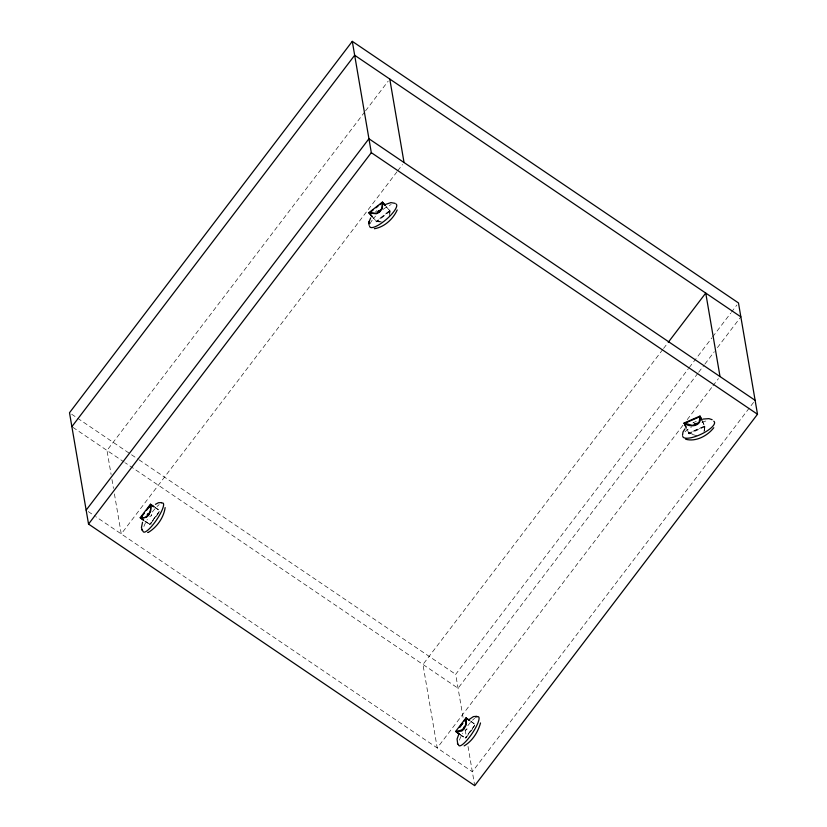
<?xml version="1.0" encoding="UTF-8"?>
<svg xmlns="http://www.w3.org/2000/svg" width="827" height="827" viewBox="0 0 827 827"><rect width="100%" height="100%" fill="white"/><g stroke="black" fill="none" stroke-linecap="round" stroke-linejoin="round"><path stroke-width="0.62" stroke-dasharray="4.13 3.1" d="M389.259 216.447L389.786 210.606L376.264 221.502L389.786 210.606M389.92 213.345L390.127 211.019L386.685 206.998M703.973 431.622L704.738 426.153L688.808 433.09L704.738 426.153M704.346 431.012L704.955 426.629L702.237 420.819M364.779 111.872L106.983 450.446L111.097 474.471M365.555 110.849L388.214 81.098M397.012 171.768L121.259 533.922L114.343 493.45M397.797 170.734L402.48 164.583M159.229 511.892L149.677 524.432L159.177 511.572M158.153 513.815L150.08 524.421L144.632 520.731M662.778 349.501L422.959 664.474L437.225 747.959L683.298 424.778M663.564 348.477L667.461 343.35M463.037 717.34L455.687 674.336L688.477 368.604M689.253 367.581L711.913 337.819M712.688 336.796L730.665 313.195M731.44 312.172L736.909 304.987M697.885 373.287L458.065 688.25L125.363 462.893M698.67 372.253L704.139 365.079M704.914 364.045L714.29 351.733M717.412 347.629L740.847 316.855M687.206 419.651L712.202 386.819M712.977 385.795L718.446 378.611M474.657 725.269L465.156 738.129L474.708 725.589M460.163 734.748L465.611 738.428L472.899 728.473M753.562 402.387L472.331 771.736L95.725 516.627M375.386 212.136L377.05 210.513M390.127 211.019L376.616 221.915L373.163 217.894M692.892 422.948L696.241 421.325M704.955 426.629L689.087 433.886L686.865 429.141M149.625 524.122L151.765 523.842M149.687 516.41L150.638 516.234A1.985 1.881 -9.7 0 0 151.775 514.745M465.156 730.107L466.118 729.931A1.985 1.881 -9.7 0 0 467.121 728.897M376.213 221.191L380.73 221.574M382.208 222.07L376.564 221.595L373.111 217.584M688.808 433.09L695.497 434.94M696.841 435.726L689.036 433.575L686.813 428.831M71.639 414.193L130.48 454.054M131.545 454.778L137.964 459.119M139.039 459.843L455.687 674.336M72.941 427.383L124.298 462.169M154.918 507.23L159.911 510.61M470.398 720.927L475.442 724.617L470.449 721.237M154.969 507.54L159.962 510.931M460.112 734.428L465.549 738.118M144.684 521.051L149.677 524.432M88.282 511.582L94.712 515.945M385.961 206.409L389.837 210.926M702.288 421.139L704.79 426.463M465.198 729.993L466.5 737.581M468.01 746.44L474.708 785.65M111.955 479.536L113.475 488.385M370.093 223.693A17.429 4.91 -40.7 0 1 375.561 216.126M383.097 209.407A17.429 4.91 -40.7 0 1 391.161 204.579M693.243 422.866A1.985 1.881 -9.7 0 1 693.719 422.721M685.045 431.839A17.429 5.469 -25.1 0 1 691.672 426.856M701.844 422.173A17.429 5.469 -25.1 0 1 708.16 420.623M151.568 514.735A1.985 1.881 -9.7 0 1 150.979 515.5M143.908 526.468A17.429 4.021 -55.9 0 1 147.32 519.49M152.333 511.996A17.429 4.021 -55.9 0 1 159.177 504.615M466.8 728.845A1.985 1.881 -9.7 0 1 466.035 729.455M459.388 740.165A17.429 4.021 -55.9 0 1 462.8 733.187M467.813 725.682A17.429 4.021 -55.9 0 1 474.646 718.312M475.37 717.764A17.429 4.021 -55.9 0 1 477.2 716.771"/><path stroke-width="1.24" d="M682.513 435.167L683.019 431.932L684.994 428.831M150.473 504.222L140.187 517.723C148.043 519.532 151.91 510.528 150.473 504.222L153.915 506.558M143.691 520.369L140.642 518.033L146.296 517.371L148.54 515.335L150.7 511.138L150.927 504.522L146.513 510.311M463.565 728.732L465.735 724.535L465.952 717.919L469.395 720.245M459.161 734.066L456.122 731.73L461.776 731.068L464.009 729.032L466.18 724.834L466.397 718.218L464.195 721.113M165.131 507.592C163.818 517.454 157.099 526.995 148.684 532.185M378.962 211.919L381.888 208.394L382.456 202.088L368.883 212.673L372.336 216.684M372.388 216.994L369.235 213.077L376.399 213.748L379.314 212.322L382.229 208.797L382.808 202.491L379.893 204.755M378.259 212.157L378.797 211.319M480.518 722.953C478.058 731.998 472.382 741.075 464.164 745.882M369.1 225.213L368.925 222.97M369.069 221.863L370.641 217.935M368.863 223.538L369.121 221.336M695.073 424.902L699.197 421.987L700.014 416.074L684.094 423.021L685.81 426.701M684.311 423.496C690.338 427.807 702.226 426.401 700.242 416.56L684.311 423.496L686.369 428.076M397.208 209.955C393.176 218.99 384.328 227.167 374.362 228.717M148.881 514.043L147.744 515.438L148.415 513.981M142.533 522.261L141.448 527.523L142.244 530.21M459.13 733.363L457.062 739.038L457.724 743.897M694.763 424.644L696.654 423.92L692.333 425.367L684.094 423.021M463.565 728.101C463.895 724.917 466.593 730.21 455.667 731.419L465.952 717.919M713.784 427.714C707.623 435.757 695.838 442.156 685.645 439.23M352.292 41.35L69.499 412.745L88.53 524.06L474.708 785.65L757.501 414.255L738.47 302.94L352.292 41.35L371.313 152.664L757.501 414.255M71.877 426.66L354.669 55.264L740.847 316.855M86.153 510.145L368.935 138.75L755.123 400.34M88.53 524.06L371.313 152.664M141.376 517.061L144.311 513.205M140.693 518.343L142.161 516.41M148.777 507.737L150.927 504.522M668.247 342.316L705.741 293.078L720.017 376.554M459.791 726.902L462.727 723.046M459.843 727.212L462.779 723.356M463.699 728.825L463.182 729.063M378.993 211.319L379.5 210.409L377.908 211.753L379.841 210.813L379.345 211.722M469.043 719.583L473.375 716.627L476.786 716.285M369.235 213.077L373.111 210.048M376.016 207.784L377.96 206.274M155.435 504.325L158.422 502.744L161.306 502.589M379.138 211.898L376.047 213.345L368.883 212.673M378.921 212.053L378.301 212.229M385.516 204.445L390.892 202.615L395.089 203.339M147.62 532.495L148.157 532.371M702.857 419.093L708.946 418.627L712.15 419.692M150.979 504.842L153.967 506.868M469.447 720.565L466.397 718.218M140.187 517.723L143.64 520.059M455.667 731.419L459.109 733.756M382.456 202.088L385.134 205.199M385.186 205.51L382.808 202.491M457.424 743.411L458.003 744.362M141.944 529.714L142.523 530.665M700.014 416.074L701.741 419.754M701.792 420.075L700.242 416.56M389.775 79.041L404.041 162.526M396.03 203.99A17.429 4.91 -40.7 0 1 385.878 219.786A17.429 4.91 -40.7 0 1 369.597 226.236M713.784 421.201A17.429 5.469 -25.1 0 1 701.668 433.958A17.429 5.469 -25.1 0 1 682.72 436.284M161.72 503.074A17.429 4.021 -55.9 0 1 156.872 519.439A17.429 4.021 -55.9 0 1 143.009 531.058M477.2 716.771A17.429 4.021 -55.9 0 1 472.351 733.135A17.429 4.021 -55.9 0 1 458.489 744.755M147.258 514.942L148.488 513.443L147.258 514.942M694.535 424.168L696.437 423.445L694.535 424.168"/></g></svg>
